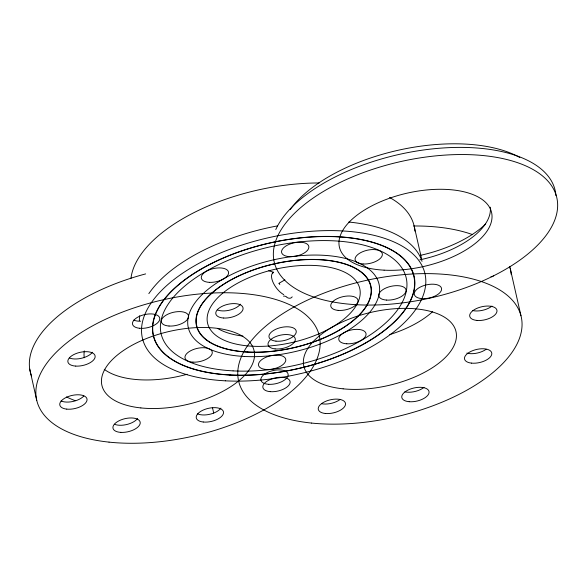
<?xml version="1.0" encoding="UTF-8"?>
<svg xmlns="http://www.w3.org/2000/svg" width="587" height="587" viewBox="0 0 587 587"><rect width="100%" height="100%" fill="white"/><g stroke="black" fill="none" stroke-linecap="round" stroke-linejoin="round"><path stroke-width="0.88" d="M493.689 275.574L492.61 276.609L490.981 276.697M272.537 272.926L273.608 272.309A144.916 69.816 -12.8 0 0 268.765 270.761M279.045 283.25L284.908 279.867M283.484 296.134C284.387 295.643 287.799 297.103 286.977 297.638M510.14 268.112L520.962 315.74M414.29 226.699L421.701 259.329M212.494 407.738L213.705 413.094M29.739 369.157L36.739 400.371M290.257 209.552A133.491 64.306 -12.8 0 1 397.56 150.397A133.491 64.306 -12.8 0 1 519.803 157.492M485.574 224.109A89.459 43.093 -12.8 0 1 420.527 255.323M275.787 229.546A144.916 69.816 -12.8 0 1 428.319 149.369A144.916 69.816 -12.8 0 1 555.933 195.574M490.277 207.204A78.034 37.59 -12.8 0 1 419.822 259.836M83.831 395.99A13.934 6.714 -12.8 0 1 61.077 400.965M92.46 352.244A13.934 6.714 -12.8 0 1 69.449 357.982M140.682 321.221A13.934 6.714 -12.8 0 1 133.807 320.098M240.391 304.176A13.934 6.714 -12.8 0 1 217.381 309.914M220.91 408.134A13.934 6.714 -12.8 0 1 197.555 413.842M137.534 418.538A13.934 6.714 -12.8 0 1 114.524 424.269M292.209 296.846A13.919 6.34 63.2 0 1 287.623 297.814M283.734 294.637A13.919 6.222 53.6 0 1 273.601 283.499A13.919 6.222 53.6 0 1 272.72 272.918M272.808 273.036A14.007 7.521 59.7 0 1 273.601 272.302M31.529 375.988A144.916 69.816 -12.8 0 1 145.642 273.909M279.001 283.36A13.978 6.435 63.6 0 1 279.801 284.512M84.264 357.732A89.18 42.961 -12.8 0 1 84.308 350.909M187.143 374.249A78.034 37.59 -12.8 0 1 104.251 369.326M75.063 400.605A133.77 64.445 -12.8 0 1 66.507 396.937M139.346 320.693A144.916 69.816 -12.8 0 1 139.706 315.725M148.841 293.639A144.916 69.816 -12.8 0 1 277.519 225.885M348.737 222.047A144.916 69.816 -12.8 0 1 422.031 261.362M242.937 336.087A78.034 37.59 -12.8 0 1 217.887 328.617M389.548 197.481A144.916 69.816 -12.8 0 1 414.914 231.153M130.945 278.458A144.916 69.816 -12.8 0 1 319.233 182.968M432.634 311.653A78.034 37.59 -12.8 0 1 389.731 334.59M413.564 225.988A144.916 69.816 -12.8 0 1 472.564 234.617M509.641 266.388A144.916 69.816 -12.8 0 1 511.152 274.254M486.131 349.294A13.934 6.714 -12.8 0 1 466.826 353.125M491.957 306.091A13.934 6.714 -12.8 0 1 472.777 310.596M339.866 399.652A13.934 6.714 -12.8 0 1 321.573 403.717M424.034 387.354A13.934 6.714 -12.8 0 1 404.854 391.859M357.153 304.756A144.916 69.816 -12.8 0 0 556.931 198.259A144.916 69.816 -12.8 0 0 332.396 186.387A144.916 69.816 -12.8 0 0 357.153 304.756M384.081 270.159A78.034 37.59 -12.8 0 0 491.649 212.817A78.034 37.59 -12.8 0 0 370.749 206.426A78.034 37.59 -12.8 0 0 384.081 270.159M66.757 409.124A13.934 6.714 -12.8 0 0 87.059 399.527A13.934 6.714 -12.8 0 0 66.36 397.348A13.934 6.714 -12.8 0 0 66.757 409.124M75.745 366.097A13.934 6.714 -12.8 0 0 95.109 355.942A13.934 6.714 -12.8 0 0 73.632 354.658A13.934 6.714 -12.8 0 0 75.745 366.097M139.493 328.265A13.934 6.714 -12.8 0 0 159.789 318.668A13.934 6.714 -12.8 0 0 139.09 316.481A13.934 6.714 -12.8 0 0 139.493 328.265M223.676 318.029A13.934 6.714 -12.8 0 0 243.04 307.874A13.934 6.714 -12.8 0 0 221.563 306.59A13.934 6.714 -12.8 0 0 223.676 318.029M275.971 341.142A13.934 6.714 -12.8 0 0 296.266 331.545A13.934 6.714 -12.8 0 0 275.567 329.366A13.934 6.714 -12.8 0 0 275.971 341.142M268.751 384.316A13.934 6.714 -12.8 0 0 288.114 374.161A13.934 6.714 -12.8 0 0 266.637 372.877A13.934 6.714 -12.8 0 0 268.751 384.316M203.234 422.009A13.934 6.714 -12.8 0 0 223.537 412.412A13.934 6.714 -12.8 0 0 202.838 410.225A13.934 6.714 -12.8 0 0 203.234 422.009M120.819 432.384A13.934 6.714 -12.8 0 0 140.183 422.229A13.934 6.714 -12.8 0 0 118.706 420.945A13.934 6.714 -12.8 0 0 120.819 432.384M140.858 407.921A78.034 37.59 -12.8 0 0 254.531 354.159A78.034 37.59 -12.8 0 0 138.598 341.942A78.034 37.59 -12.8 0 0 140.858 407.921M109.021 442.128A144.916 69.816 -12.8 0 0 320.135 342.294A144.916 69.816 -12.8 0 0 104.831 319.607A144.916 69.816 -12.8 0 0 109.021 442.128M225.327 380.824A144.916 69.816 -12.8 0 0 425.105 274.327A144.916 69.816 -12.8 0 0 200.571 262.448A144.916 69.816 -12.8 0 0 225.327 380.824M252.256 346.227A78.034 37.59 -12.8 0 0 359.831 288.885A78.034 37.59 -12.8 0 0 238.924 282.486A78.034 37.59 -12.8 0 0 252.256 346.227M244.287 356.463A97.816 47.121 -12.8 0 0 379.143 284.578A97.816 47.121 -12.8 0 0 227.58 276.558A97.816 47.121 -12.8 0 0 244.287 356.463M247.655 352.134A89.459 43.093 -12.8 0 0 370.984 286.397A89.459 43.093 -12.8 0 0 232.371 279.067A89.459 43.093 -12.8 0 0 247.655 352.134M229.928 374.91A133.491 64.306 -12.8 0 0 413.952 276.815A133.491 64.306 -12.8 0 0 207.123 265.874A133.491 64.306 -12.8 0 0 229.928 374.91M233.068 370.874A125.684 60.549 -12.8 0 0 406.336 278.509A125.684 60.549 -12.8 0 0 211.599 268.208A125.684 60.549 -12.8 0 0 233.068 370.874M247.765 351.995A89.18 42.961 -12.8 0 0 370.705 286.456A89.18 42.961 -12.8 0 0 232.533 279.148A89.18 42.961 -12.8 0 0 247.765 351.995M229.818 375.056A133.77 64.445 -12.8 0 0 414.224 276.756A133.77 64.445 -12.8 0 0 206.969 265.786A133.77 64.445 -12.8 0 0 229.818 375.056M193.013 362.15A13.934 6.714 -12.8 0 0 212.223 351.907A13.934 6.714 -12.8 0 0 190.636 350.762A13.934 6.714 -12.8 0 0 193.013 362.15M169.027 326.027A13.934 6.714 -12.8 0 0 188.559 315.96A13.934 6.714 -12.8 0 0 167.2 314.529A13.934 6.714 -12.8 0 0 169.027 326.027M209.324 282.347A13.934 6.714 -12.8 0 0 228.534 272.104A13.934 6.714 -12.8 0 0 206.94 270.967A13.934 6.714 -12.8 0 0 209.324 282.347M289.303 256.629A13.934 6.714 -12.8 0 0 308.828 246.562A13.934 6.714 -12.8 0 0 287.476 245.124A13.934 6.714 -12.8 0 0 289.303 256.629M363.111 263.996A13.934 6.714 -12.8 0 0 382.32 253.76A13.934 6.714 -12.8 0 0 360.726 252.615A13.934 6.714 -12.8 0 0 363.111 263.996M386.51 300.082A13.934 6.714 -12.8 0 0 406.043 290.015A13.934 6.714 -12.8 0 0 384.683 288.577A13.934 6.714 -12.8 0 0 386.51 300.082M346.8 343.799A13.934 6.714 -12.8 0 0 366.009 333.555A13.934 6.714 -12.8 0 0 344.415 332.418A13.934 6.714 -12.8 0 0 346.8 343.799M266.241 369.48A13.934 6.714 -12.8 0 0 285.766 359.413A13.934 6.714 -12.8 0 0 264.407 357.982A13.934 6.714 -12.8 0 0 266.241 369.48M311.609 423.073A144.916 69.816 -12.8 0 0 522.026 322.784A144.916 69.816 -12.8 0 0 306.076 300.793A144.916 69.816 -12.8 0 0 311.609 423.073M343.131 388.829A78.034 37.59 -12.8 0 0 456.429 334.825A78.034 37.59 -12.8 0 0 340.152 322.989A78.034 37.59 -12.8 0 0 343.131 388.829M471.574 363.126A13.934 6.714 -12.8 0 0 491.811 353.477A13.934 6.714 -12.8 0 0 471.045 351.364A13.934 6.714 -12.8 0 0 471.574 363.126M477.121 320.443A13.934 6.714 -12.8 0 0 496.984 310.567A13.934 6.714 -12.8 0 0 475.888 308.821A13.934 6.714 -12.8 0 0 477.121 320.443M421.363 298.556A13.934 6.714 -12.8 0 0 441.6 288.914A13.934 6.714 -12.8 0 0 420.835 286.794A13.934 6.714 -12.8 0 0 421.363 298.556M338.185 310.391A13.934 6.714 -12.8 0 0 358.048 300.515A13.934 6.714 -12.8 0 0 336.96 298.768A13.934 6.714 -12.8 0 0 338.185 310.391M275.098 348.905A13.934 6.714 -12.8 0 0 295.327 339.264A13.934 6.714 -12.8 0 0 274.562 337.151A13.934 6.714 -12.8 0 0 275.098 348.905M270.262 391.654A13.934 6.714 -12.8 0 0 290.125 381.777A13.934 6.714 -12.8 0 0 269.037 380.031A13.934 6.714 -12.8 0 0 270.262 391.654M325.308 413.475A13.934 6.714 -12.8 0 0 345.538 403.834A13.934 6.714 -12.8 0 0 324.772 401.721A13.934 6.714 -12.8 0 0 325.308 413.475M409.198 401.706A13.934 6.714 -12.8 0 0 429.06 391.83A13.934 6.714 -12.8 0 0 407.965 390.084A13.934 6.714 -12.8 0 0 409.198 401.706"/></g></svg>
